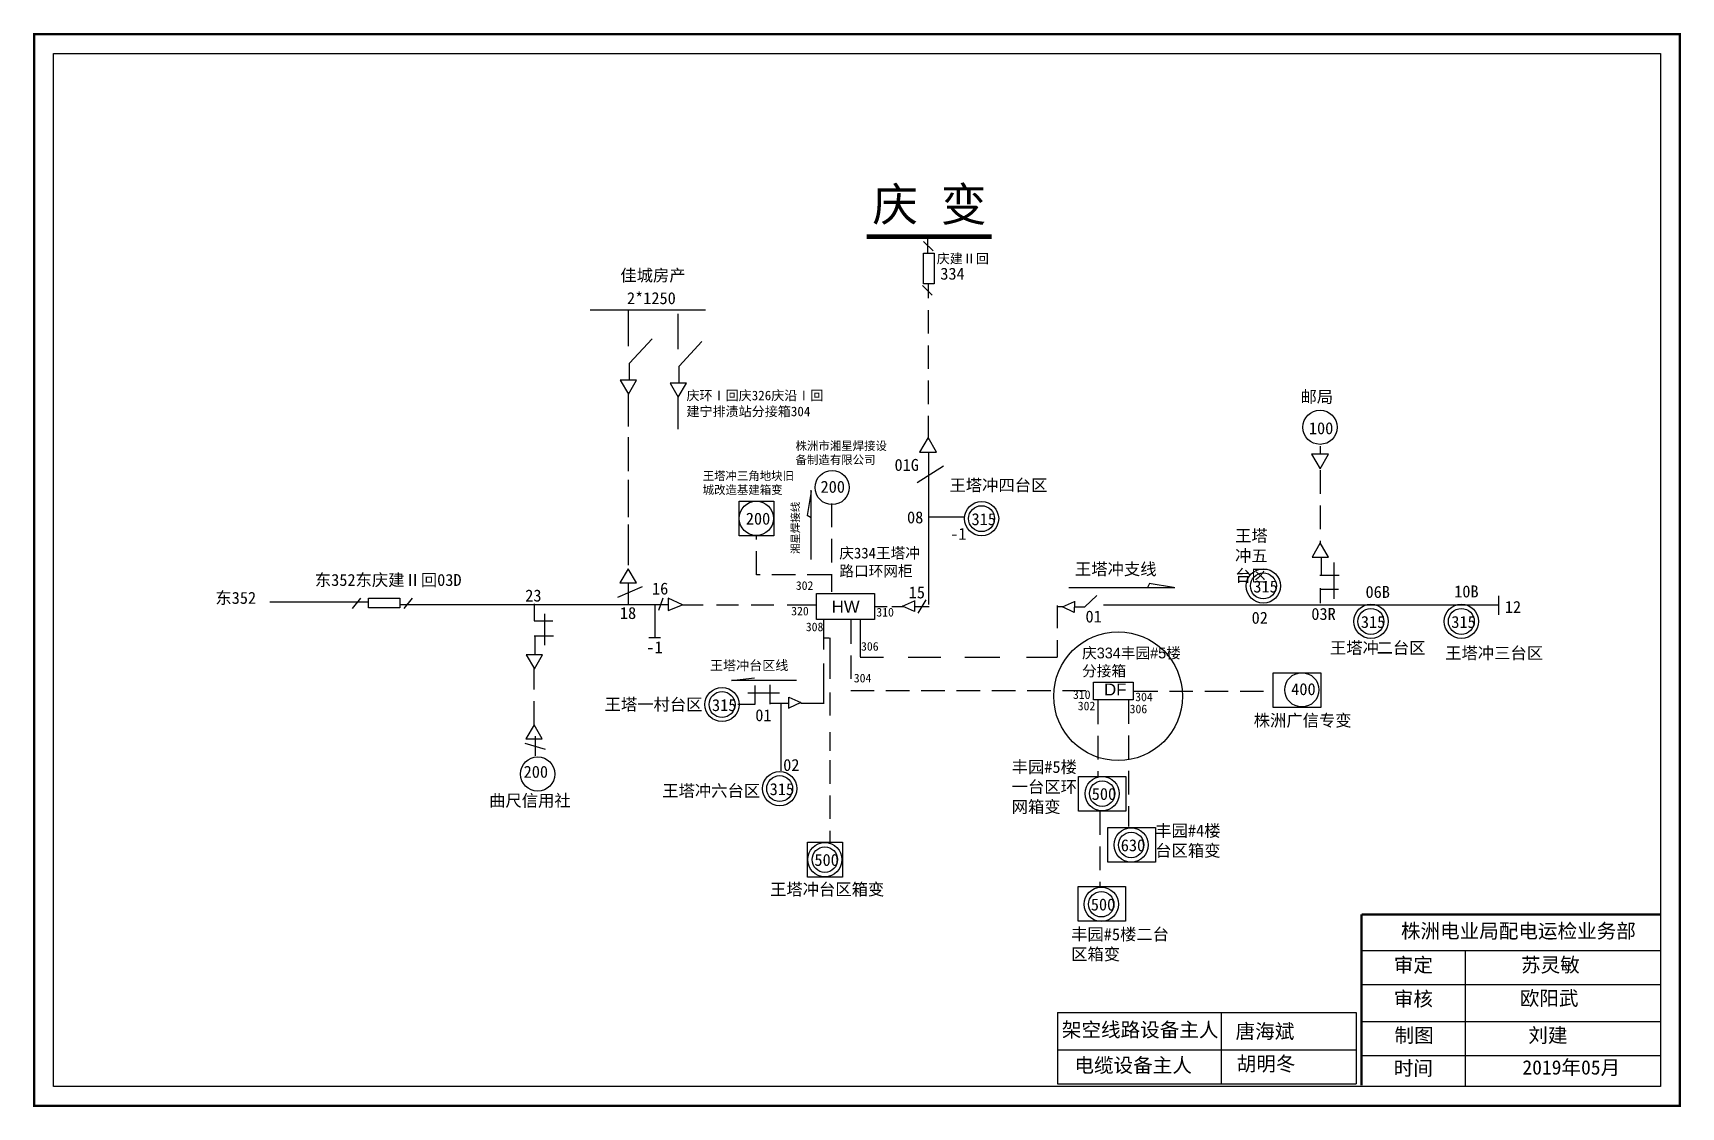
# Model space of a CAD drawing. Extents: x 0 to 344, y 0 to 224.
import ezdxf

# ---------------------------------------------------------------- set-up
doc = ezdxf.new("R2010")
doc.units = 0
doc.header["$LTSCALE"] = 0.774411
doc.linetypes.add('ACAD_ISO02W100', pattern=[15, 12, -3])
doc.linetypes.add('DASHED2', pattern=[9.525, 6.35, -3.175])
doc.layers.get('0').update_dxf_attribs({"linetype": 'CONTINUOUS'})
doc.layers.add('Layer2', color=1, linetype='CONTINUOUS')
doc.styles.add('hztxt_txtstyle_0.00_0_0', font='simkai.ttf')
doc.styles.get("Standard").update_dxf_attribs({"font": '', "height": 2.5})
doc.styles.add('字体', font='', dxfattribs={"height": 2.5})
doc.styles.get('Standard').set_extended_font_data('SimSun')
doc.styles.get('字体').set_extended_font_data('楷体_GB2312')

msp = doc.modelspace()

# ---------------------------------------------------------------- linework, layer by layer
at = {"linetype": 'Continuous'}
for p, q in [((187.97, 178.87), (185.99, 180.85)), ((187.75, 169.64), (185.77, 171.62)), ((116.27, 166.54), (140.4, 166.54)), ((124.31, 158.95), (124.31, 166.32)), ((134.7, 158.36), (134.7, 165.73)), ((124.53, 155.38), (129.23, 160.52)), ((134.92, 154.79), (139.61, 159.92)), ((124.53, 151.81), (124.53, 155.38)), ((134.92, 151.21), (134.92, 154.79)), ((124.31, 142.2), (124.31, 148.9)), ((134.7, 141.61), (134.7, 148.31)), ((124.31, 132.83), (124.31, 139.97)), ((187.05, 105), (187.05, 136.85)), ((124.31, 123.22), (124.31, 131.04)), ((184.64, 130.44), (190.17, 133.93)), ((124.31, 113.17), (124.31, 121.66)), ((186.91, 123.27), (194.46, 123.27)), ((269.12, 111.09), (269.12, 114.82)), ((271.78, 106.13), (271.78, 113.75)), ((268.79, 111.09), (272.85, 111.09)), ((122.08, 106.48), (127.22, 108.71)), ((124.31, 104.91), (124.31, 109.38)), ((219.68, 104.49), (222.21, 106.84)), ((268.79, 108.17), (272.69, 108.17)), ((49.35, 105.54), (55.83, 105.54)), ((55.89, 105.55), (69.82, 105.55)), ((68.28, 106.28), (66.53, 104.1)), ((108, 104.91), (76.49, 104.91)), ((79.1, 106.28), (77.36, 104.1)), ((104.59, 105.14), (104.59, 101.56)), ((129.78, 104.95), (129.78, 98.04)), ((131.48, 106.28), (130.59, 103.7)), ((132.61, 106.28), (132.61, 103.7)), ((135.59, 104.91), (132.61, 106.28)), ((132.61, 103.7), (135.59, 104.91)), ((135.45, 104.91), (139.91, 104.91)), ((142.66, 104.91), (147.3, 104.91)), ((149.95, 104.91), (154.69, 104.91)), ((157.44, 104.91), (163.46, 104.91)), ((175.87, 104.53), (178.34, 104.53)), ((179.33, 104.53), (181.81, 104.53)), ((181.59, 104.63), (184.08, 105.76)), ((184.08, 103.51), (181.59, 104.63)), ((184.08, 105.84), (184.08, 103.51)), ((184.09, 104.53), (184.09, 104.53)), ((184.09, 104.53), (187.16, 104.53)), ((186.46, 105.92), (184.78, 103.15)), ((213.9, 104.73), (213.9, 100.02)), ((213.9, 104.53), (214.99, 104.53)), ((214.99, 104.51), (217.52, 105.58)), ((217.46, 103.32), (214.99, 104.51)), ((217.52, 105.66), (217.46, 103.32)), ((217.51, 104.49), (219.68, 104.49)), ((223.58, 104.91), (247.88, 104.91)), ((104.59, 101.56), (108.47, 101.56)), ((106.83, 96.48), (106.83, 103.05)), ((165.08, 101.84), (165.08, 95.55)), ((172.71, 101.82), (172.7, 94.04)), ((104.59, 98.42), (108.62, 98.42)), ((104.74, 98.42), (104.74, 94.54)), ((128.58, 98.04), (130.98, 98.04)), ((165.02, 98), (166.26, 98)), ((166.35, 98), (166.35, 89.47)), ((213.9, 97.51), (213.9, 93.94)), ((172.7, 93.94), (177.59, 93.94)), ((182.75, 93.94), (189.6, 93.94)), ((194.63, 93.94), (201.89, 93.94)), ((207.48, 93.94), (213.9, 93.94)), ((145.84, 89.11), (150.62, 89.67)), ((165.08, 92.65), (165.08, 84.35)), ((159.43, 89.11), (145.84, 89.11)), ((155.83, 86.41), (149.26, 86.41)), ((150.76, 84.17), (150.76, 88.06)), ((153.89, 84.17), (153.89, 88.21)), ((166.35, 86.6), (166.35, 81.75)), ((147.17, 84.17), (150.76, 84.17)), ((153.89, 84.32), (157.77, 84.32)), ((156.15, 84.14), (156.15, 70.24)), ((157.81, 85.57), (160.32, 84.47)), ((157.84, 83.23), (157.81, 85.57)), ((160.32, 84.47), (157.84, 83.31)), ((160.29, 84.35), (165.2, 84.35)), ((102.63, 76), (106.86, 74.77)), ((166.35, 78.29), (166.35, 74.42)), ((277.57, 32.69), (339.93, 32.69)), ((299.21, 32.68), (299.21, 4.35)), ((277.57, 25.59), (339.93, 25.59)), ((214, 19.68), (276.37, 19.68)), ((214, 19.68), (214, 4.83)), ((248.21, 19.68), (248.21, 4.83)), ((276.37, 19.68), (276.37, 4.83)), ((277.57, 17.83), (339.93, 17.83)), ((214, 11.93), (276.37, 11.93)), ((277.57, 10.73), (339.93, 10.73)), ((214, 4.83), (276.37, 4.83))]:
    msp.add_line(p, q, dxfattribs=at)
at = {"linetype": 'ACAD_ISO02W100'}
for p, q in [((186.83, 178.38), (186.83, 181.47)), ((268.86, 138.08), (268.86, 136.38)), ((268.88, 108.36), (268.87, 105.25))]:
    msp.add_line(p, q, dxfattribs=at)
at = {"linetype": 'DASHED2'}
for p, q in [((186.97, 139.46), (186.97, 172)), ((268.88, 133.03), (268.88, 117.5)), ((166.73, 126.07), (166.73, 107.63)), ((151.08, 111.2), (151.08, 119.3)), ((166.56, 111.2), (151.08, 111.2)), ((170.74, 101.7), (170.74, 87.13)), ((104.56, 79.84), (104.56, 91.65)), ((170.74, 87), (221.49, 87)), ((229.99, 86.86), (258.88, 86.86)), ((222.42, 84.89), (222.42, 69.16)), ((228.83, 84.96), (228.83, 58.57)), ((166.35, 72.44), (166.35, 55.38)), ((222.81, 61.75), (222.81, 46.01))]:
    msp.add_line(p, q, dxfattribs=at)
at = {"color": 7, "linetype": 'Continuous'}
for p, q in [((162.5, 128.58), (161.66, 123.56)), ((162.5, 114.36), (162.5, 128.86)), ((216.36, 108.5), (238.46, 108.5)), ((238.18, 108.5), (233.15, 109.33)), ((306.11, 106.76), (306.11, 102.78))]:
    msp.add_line(p, q, dxfattribs=at)
for p, q in [((107.72, 104.94), (122.57, 104.94)), ((112.57, 104.94), (132.61, 104.94)), ((247.9, 104.88), (306.07, 104.92)), ((221.49, 85.06), (221.49, 88.71)), ((221.49, 88.71), (229.81, 88.71)), ((229.81, 88.71), (229.81, 85.06)), ((229.81, 85.06), (221.49, 85.06)), ((104.83, 74.16), (104.86, 77.47)), ((104.86, 73.35), (104.86, 74.57))]:
    msp.add_line(p, q)
at = {"linetype": 'Continuous', "const_width": 0.5}
msp.add_lwpolyline([(0.07, 224.16), (344.05, 224.16), (344.05, 0.2), (0.07, 0.2)], close=True, dxfattribs=at)
at = {"linetype": 'Continuous'}
for points in [[(4.12, 220.12), (340, 220.12), (340, 4.24), (4.12, 4.24)], [(147.41, 126.6), (154.68, 126.6), (154.68, 119.33), (147.41, 119.33)], [(163.59, 107.24), (175.72, 107.24), (175.72, 101.86), (163.59, 101.86)], [(69.94, 106.28), (76.49, 106.28), (76.49, 104.24), (69.94, 104.24)], [(161.74, 55.28), (169.01, 55.28), (169.01, 48.01), (161.74, 48.01)]]:
    msp.add_lwpolyline(points, close=True, dxfattribs=at)
for points, const_width in [([(174.09, 181.86), (200.22, 181.86)], 1), ([(277.53, 40.19), (277.53, 4.46)], 0.5), ([(277.57, 40.19), (339.93, 40.19)], 0.5)]:
    msp.add_lwpolyline(points, dxfattribs=dict(at, const_width=const_width))
at = {"linetype": 'ACAD_ISO02W100'}
msp.add_lwpolyline([(188.16, 171.98), (185.95, 171.98), (185.95, 178.38), (188.16, 178.38)], close=True, dxfattribs=at)
for points in [[(124.3, 148.9), (126, 151.85), (122.59, 151.85)], [(134.68, 148.3), (136.39, 151.26), (132.98, 151.26)], [(186.91, 139.88), (185.14, 136.81), (188.69, 136.81)], [(268.86, 133.31), (270.63, 136.38), (267.08, 136.38)], [(268.88, 117.84), (267.18, 114.89), (270.59, 114.89)], [(124.23, 112.44), (122.52, 109.48), (125.94, 109.48)], [(104.63, 91.51), (106.34, 94.46), (102.92, 94.46)], [(104.56, 79.83), (102.86, 76.88), (106.27, 76.88)]]:
    msp.add_lwpolyline(points, close=True)
at = {"color": 0, "linetype": 'Continuous'}
for points in [[(259.07, 90.72), (268.99, 90.72), (268.99, 83.45), (259.07, 83.45)], [(218.33, 69.03), (228.24, 69.03), (228.24, 61.77), (218.33, 61.77)], [(224.52, 58.4), (234.43, 58.4), (234.43, 51.13), (224.52, 51.13)], [(218.26, 46.02), (228.17, 46.02), (228.17, 38.76), (218.26, 38.76)]]:
    msp.add_lwpolyline(points, close=True, dxfattribs=at)
at = {"linetype": 'Continuous'}
for centre, radius in [((268.84, 142.01), 3.57), ((166.86, 129.42), 3.57), ((198.1, 122.91), 3.57), ((198.1, 122.91), 2.71), ((257, 108.85), 3.57), ((257, 108.85), 2.71), ((279.48, 101.44), 3.57), ((279.48, 101.44), 2.71), ((298.38, 101.44), 3.57), ((298.38, 101.44), 2.71), ((143.85, 84.06), 3.57), ((143.85, 84.06), 2.71), ((105.32, 69.54), 3.57), ((155.9, 66.49), 3.57), ((155.9, 66.49), 2.71)]:
    msp.add_circle(centre, radius, dxfattribs=at)
at = {"color": 0, "linetype": 'Continuous'}
for centre, radius in [((151, 122.97), 3.58), ((265.03, 87.14), 3.58), ((223.3, 65.44), 3.58), ((223.3, 65.44), 2.66), ((165.34, 51.65), 3.58), ((229.37, 54.71), 3.58), ((229.37, 54.71), 2.66), ((165.34, 51.65), 2.66), ((223.11, 42.33), 3.58), ((223.11, 42.33), 2.66)]:
    msp.add_circle(centre, radius, dxfattribs=at)
at = {"color": 1, "linetype": 'Continuous'}
msp.add_circle((226.64, 85.81), 13.46, dxfattribs=at)
at = {"layer": 'Layer2', "color": 7, "linetype": 'Continuous'}
for p, q in [((161.65, 123.62), (162.49, 123.15)), ((233.22, 109.34), (232.75, 108.5))]:
    msp.add_line(p, q, dxfattribs=at)

# ---------------------------------------------------------------- texts
for s, p in [('01G', (179.9, 132.89)), ('200', (164.44, 128.32)), ('08', (182.52, 121.93)), ('-1', (191.54, 118.49)), ('23', (102.72, 105.59)), ('16', (129.21, 107.06)), ('15', (182.87, 106.25)), ('18', (122.5, 101.94)), ('-1', (128.03, 94.77)), ('01', (150.8, 80.58)), ('02', (156.63, 70.18)), ('200', (102.38, 68.76))]:
    msp.add_text(s, height=2.5).set_placement(p)
at = {"linetype": 'Continuous', "attachment_point": 1, "style": '字体'}
for s, insert, char_height, width in [('庆 变', (175.26, 192.09), 7, 27.4955), ('庆建Ⅱ回', (188.72, 178.26), 2, 11.5443), ('株洲电业局配电运检业务部', (285.75, 38.24), 3, 82.0179), ('审定', (284.26, 31.13), 3, 23.4615), ('{\\fSimSun|b0|i0|c134|p2;苏灵敏}', (310.86, 31.16), 3, 23.4615), ('审核', (284.26, 24.06), 3, 23.4615), ('{\\fSimSun|b0|i0|c134|p2;欧阳武}', (310.59, 24.19), 3, 33.0539), ('架空线路设备主人', (214.88, 17.6), 3, 58.56), ('唐海斌', (251.19, 17.27), 3, 47.14), ('制图', (284.42, 16.44), 3, 23.4615), ('{\\fSimSun|b0|i0|c134|p2;刘建}', (312.38, 16.44), 3, 23.4615), ('电缆设备主人', (217.5, 10.18), 3, 58.56), ('胡明冬', (251.43, 10.5), 3, 33.0539), ('时间', (284.26, 9.56), 3, 23.4615), ('{\\fSimSun|b0|i0|c134|p2;2019年05月}', (311.14, 9.73), 3, 25.4813)]:
    msp.add_mtext(s, dxfattribs=dict(at, insert=insert, char_height=char_height, width=width))
at = {"attachment_point": 1}
for s, insert, char_height, width, style in [('佳城房产', (122.59, 175.01), 2.5, 44.9532, '字体'), ('{\\fSimSun|b0|i0|c134|p2;庆环Ⅰ回庆326庆沿Ⅰ回建宁排渍站分接箱304}', (136.41, 149.66), 2, 29.7227, 'hztxt_txtstyle_0.00_0_0'), ('邮局', (264.76, 149.62), 2.5, 16.4292, '字体'), ('株洲市湘星焊接设备制造有限公司', (159.21, 138.99), 1.75, 20.8523, '字体'), ('{\\fSimSun|b0|i0|c134|p2;王塔冲三角地块旧城改造基建箱变}', (139.8, 132.72), 1.75, 19.6294, '字体'), ('王塔冲四台区', (191.39, 131.15), 2.5, 44.9532, '字体'), ('王塔冲五台区', (251.08, 120.59), 2.5, 9.7166, '字体'), ('东352东庆建Ⅱ回03D', (58.74, 111.35), 2.5, 33.0303, '字体'), ('东352', (37.95, 107.61), 2.5, 22.8751, '字体'), ('{\\H0.9x;302}', (159.27, 109.83), 2, 44.9532, '字体'), ('{\\H0.9x;320}', (158.3, 104.5), 2, 44.9532, '字体'), ('{\\fArial|b0|i0|c0|p32;\\H1.25x;HW}', (166.79, 105.77), 2, 44.9532, '字体'), ('{\\H0.9x;310}', (176.1, 104.26), 2, 44.9532, '字体'), ('{\\H0.9x;308}', (161.36, 101.19), 2, 44.9532, '字体'), ('{\\H0.9x;306}', (172.9, 97.12), 2, 44.9532, '字体'), ('王塔冲', (270.91, 97.16), 2.5, 16.4292, '字体'), ('王塔冲三台区', (295, 96.08), 2.5, 22.2135, '字体'), ('{\\H0.9x;304}', (171.39, 90.49), 2, 44.9532, '字体'), ('{\\fSimSun|b0|i0|c134|p2;\\H0.9x;310}', (217.2, 87.03), 2, 44.9532, '字体'), ('{\\fArial|b0|i0|c0|p32;\\H1.25x;DF}', (223.71, 88.46), 2, 44.9532, '字体'), ('{\\fSimSun|b0|i0|c134|p2;\\H0.9x;304}', (230.21, 86.56), 2, 44.9532, '字体'), ('王塔一村台区', (119.31, 85.33), 2.5, 28.1111, '字体'), ('{\\fSimSun|b0|i0|c134|p2;\\H0.9x;302}', (218.2, 84.67), 2, 44.9532, '字体'), ('{\\fSimSun|b0|i0|c134|p2;\\H0.9x;306}', (229.04, 84.04), 2, 44.9532, '字体'), ('曲尺信用社', (95.16, 65.25), 2.5, 44.9532, '字体'), ('王塔冲六台区', (131.36, 67.3), 2.5, 28.1111, '字体'), ('王塔冲台区箱变', (153.89, 46.7), 2.5, 44.9532, '字体')]:
    msp.add_mtext(s, dxfattribs=dict(at, insert=insert, char_height=char_height, width=width, style=style))
at = {"linetype": 'Continuous', "insert": (189.47, 175.36), "char_height": 2.5, "width": 5.6554, "attachment_point": 1}
msp.add_mtext('334', dxfattribs=at)
at = {"color": 7, "linetype": 'Continuous', "char_height": 2.5, "attachment_point": 1}
for s, insert, width in [('2*1250', (123.98, 170.24), 8.2735), ('315', (196, 124.05), 8.2735), ('315', (254.9, 109.98), 8.2735), ('06B', (278.35, 108.85), 6.2837), ('10B', (296.88, 108.95), 9.4256), ('01', (219.81, 103.71), 6.3884), ('02', (254.54, 103.45), 8.2735), ('03R', (267.02, 104.25), 6.3884), ('12', (307.47, 105.71), 3.456), ('315', (277.38, 102.57), 8.2735), ('315', (296.28, 102.57), 8.2735), ('315', (141.75, 85.2), 8.2735), ('315', (153.8, 67.63), 8.2735)]:
    msp.add_mtext(s, dxfattribs=dict(at, insert=insert, width=width))
at = {"insert": (266.51, 143.06), "char_height": 2.5, "width": 4.9053, "attachment_point": 1}
msp.add_mtext('100', dxfattribs=at)
at = {"color": 0, "linetype": 'Continuous', "char_height": 2.5, "width": 5.6554, "attachment_point": 1}
for s, insert in [('200', (148.82, 124.16)), ('400', (262.82, 88.53)), ('500', (221.12, 66.63)), ('630', (227.19, 55.9)), ('500', (163.16, 52.84)), ('500', (220.93, 43.52))]:
    msp.add_mtext(s, dxfattribs=dict(at, insert=insert))
at = {"insert": (158.4, 115.52), "char_height": 2, "width": 16.8403, "attachment_point": 1, "rotation": 90, "style": '字体'}
msp.add_mtext('{\\fSimSun|b0|i0|c134|p2;\\H0.8x;湘星焊接线}', dxfattribs=at)
at = {"color": 7, "char_height": 2.2496, "attachment_point": 1}
for s, insert, width in [('庆334王塔冲路口环网柜', (168.36, 116.85), 18.301), ('{\\f\uffbfﾬￌﾣﾤ_GB2312|b0|i0|c134|p49;庆334丰园#5楼\\P分接箱}', (219.11, 95.96), 33.609)]:
    msp.add_mtext(s, dxfattribs=dict(at, insert=insert, width=width))
at = {"color": 7, "linetype": 'Continuous', "width": 23.4592, "attachment_point": 1, "style": '字体'}
for s, insert, char_height in [('王塔冲支线', (217.62, 113.62), 2.5), ('王塔冲台区线', (141.34, 93.25), 2)]:
    msp.add_mtext(s, dxfattribs=dict(at, insert=insert, char_height=char_height))
at = {"color": 7, "insert": (280.66, 97.16), "char_height": 2.5, "width": 20.9695, "attachment_point": 1, "style": '字体'}
msp.add_mtext('二台区', dxfattribs=at)
at = {"color": 0, "linetype": 'Continuous', "char_height": 2.5, "attachment_point": 1, "style": '字体'}
for s, insert, width in [('株洲广信专变', (254.98, 82), 24.7007), ('{\\fSimSun|b0|i0|c134|p2;丰园#5楼一台区环网箱变}', (204.39, 72.28), 16.272), ('丰园#4楼台区箱变', (234.4, 58.96), 15.1346), ('丰园#5楼二台\\P区箱变', (216.82, 37.31), 24.7007)]:
    msp.add_mtext(s, dxfattribs=dict(at, insert=insert, width=width))

doc.saveas('drawing.dxf')
